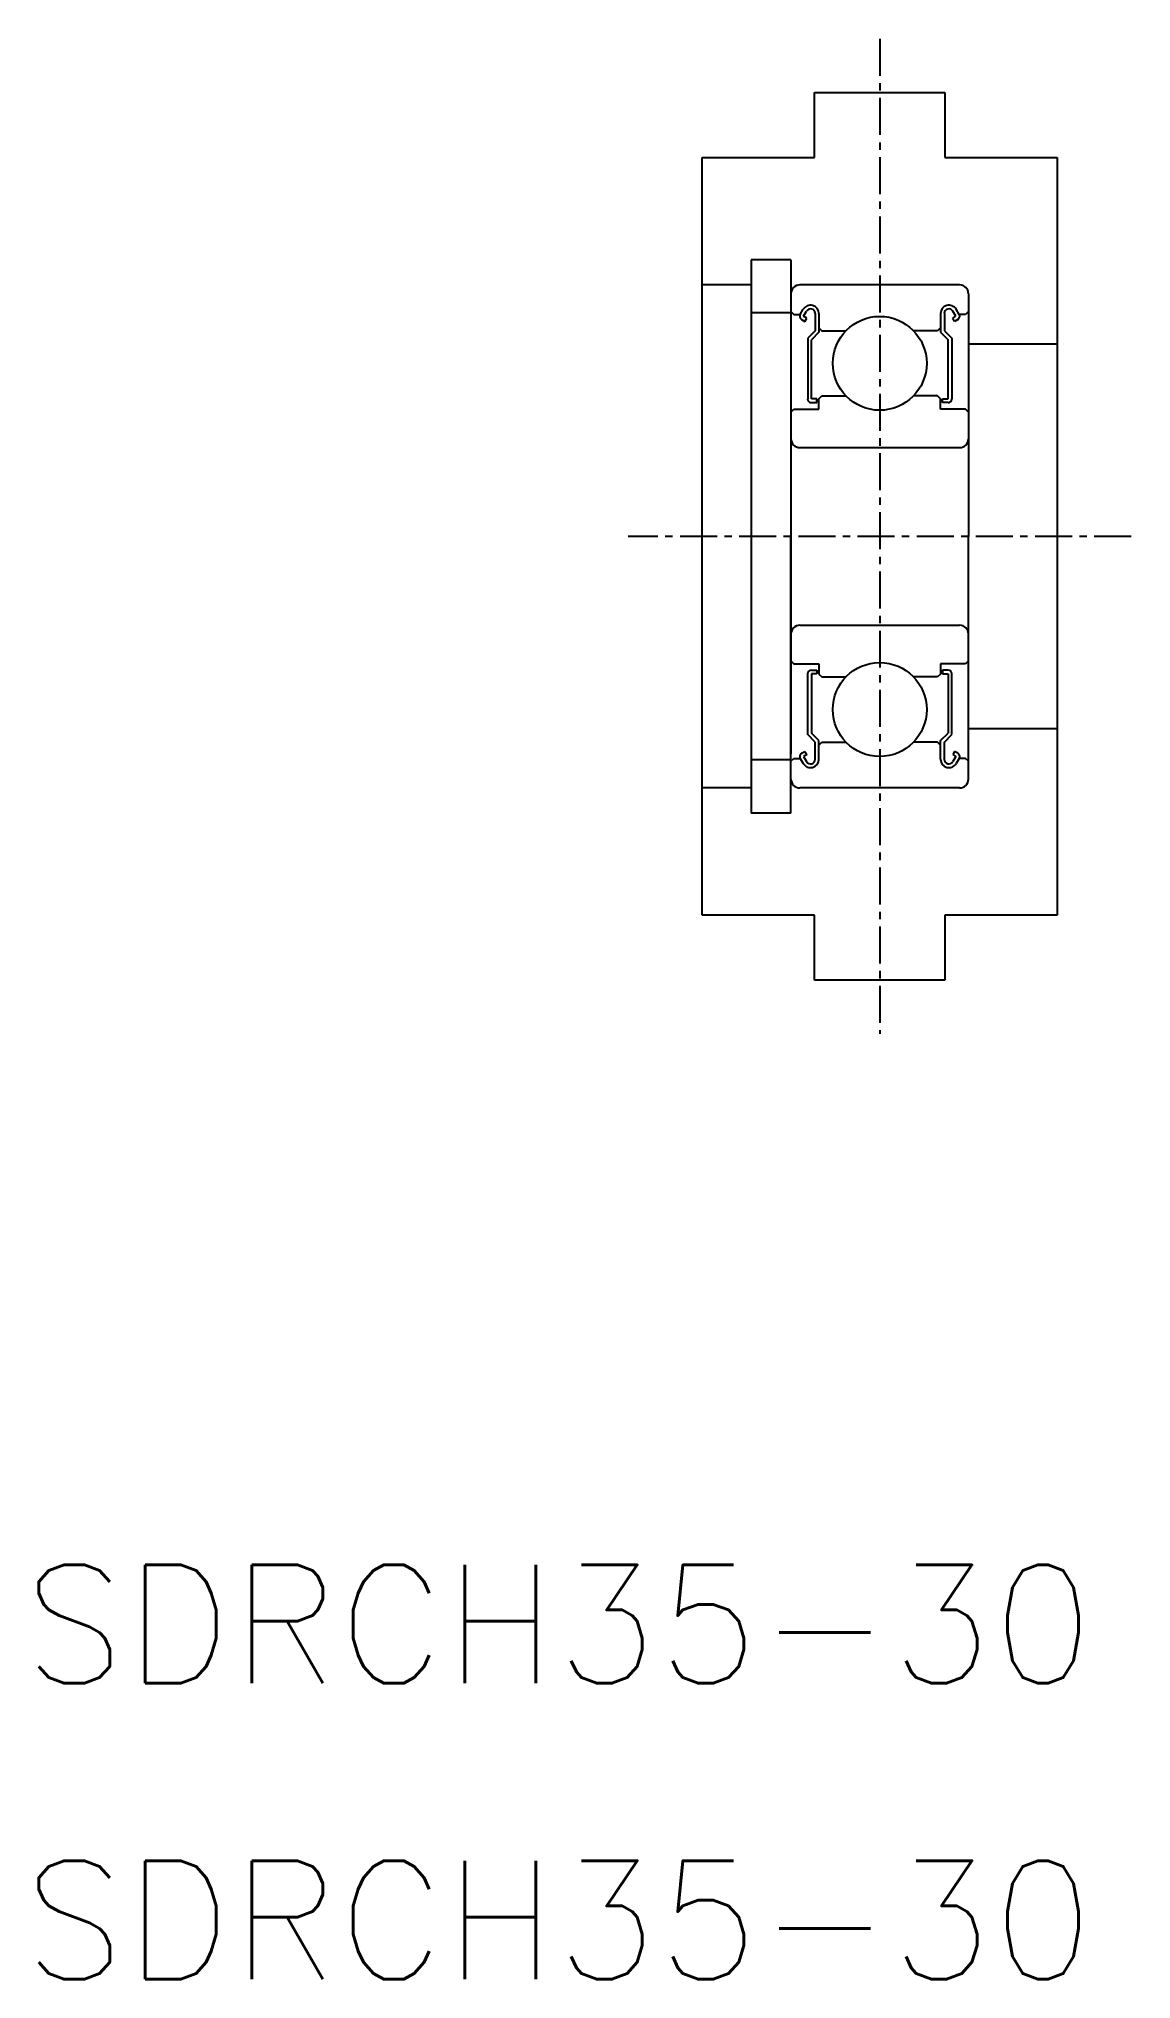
# Model space of a CAD drawing. Extents: x 0.5 to 37.4, y 0 to 65.6.
import ezdxf

# ---------------------------------------------------------------- set-up
doc = ezdxf.new("R2010")
doc.units = 0
doc.linetypes.add('CENTER', pattern=[2, 1.25, -0.25, 0.25, -0.25])
doc.layers.get('0').update_dxf_attribs({"linetype": 'CONTINUOUS'})
doc.layers.add('CENTER', color=1, linetype='CENTER')
doc.styles.get("Standard").update_dxf_attribs({"font": 'txt', "bigfont": 'BIGFONT'})

msp = doc.modelspace()

# ---------------------------------------------------------------- linework, layer by layer
at = {"color": 7, "linetype": 'CONTINUOUS'}
for p, q in [((26.737, 61.554, 28.578), (26.737, 63.754, 28.578)), ((26.737, 63.754, 28.578), (31.137, 63.754, 28.578)), ((31.137, 63.754, 28.578), (31.137, 61.554, 28.578)), ((22.937, 61.554, 28.578), (26.737, 61.554, 28.578)), ((22.937, 35.954, 28.578), (22.937, 61.554, 28.578)), ((31.137, 61.554, 28.578), (34.937, 61.554, 28.578)), ((34.937, 61.554, 28.578), (34.937, 35.954, 28.578)), ((24.589, 58.104), (24.589, 39.404)), ((25.939, 58.104), (24.589, 58.104)), ((25.939, 58.104), (25.939, 48.754)), ((24.589, 57.254), (22.937, 57.254)), ((31.639, 57.254), (26.239, 57.254)), ((26.253, 56.254), (26.355, 56.428)), ((31.625, 56.254), (31.522, 56.428)), ((31.939, 56.954), (31.939, 48.754)), ((25.939, 56.304), (24.589, 56.304)), ((25.939, 56.354), (26.039, 56.254)), ((25.939, 56.104), (25.939, 41.404)), ((25.939, 56.104), (25.939, 41.404)), ((26.039, 56.254), (26.253, 56.254)), ((26.298, 56.083), (26.407, 56.02)), ((26.361, 56.192), (26.464, 56.365)), ((26.47, 56.129), (26.361, 56.192)), ((26.407, 56.02), (26.47, 56.129)), ((26.755, 56.287), (26.755, 55.704)), ((26.88, 56.287), (26.88, 55.652)), ((26.88, 55.804), (26.98, 55.704)), ((30.997, 55.804), (30.897, 55.704)), ((30.997, 56.287), (30.997, 55.652)), ((31.123, 56.287), (31.123, 55.704)), ((31.407, 56.129), (31.516, 56.192)), ((31.47, 56.02), (31.407, 56.129)), ((31.516, 56.192), (31.414, 56.365)), ((31.579, 56.083), (31.47, 56.02)), ((31.839, 56.254), (31.625, 56.254)), ((31.939, 56.354), (31.839, 56.254)), ((26.755, 55.704), (26.504, 55.453)), ((26.504, 55.453), (26.504, 53.4)), ((26.88, 55.652), (26.629, 55.401)), ((26.629, 53.4), (26.629, 55.401)), ((26.98, 55.704), (27.794, 55.704)), ((30.897, 55.704), (30.083, 55.704)), ((30.997, 55.652), (31.248, 55.401)), ((31.123, 55.704), (31.374, 55.453)), ((31.248, 53.4), (31.248, 55.401)), ((31.374, 55.453), (31.374, 53.4)), ((34.937, 55.254, 28.578), (31.939, 55.254, 28.578)), ((26.818, 53.4), (26.629, 53.4)), ((26.629, 53.274), (26.818, 53.274)), ((26.818, 53.274), (26.818, 53.4)), ((26.88, 53.404), (26.98, 53.504)), ((26.88, 53.054), (26.88, 53.404)), ((26.98, 53.504), (27.794, 53.504)), ((30.897, 53.504), (30.083, 53.504)), ((30.997, 53.404), (30.897, 53.504)), ((30.997, 53.054), (30.997, 53.404)), ((31.06, 53.274), (31.06, 53.4)), ((31.06, 53.4), (31.248, 53.4)), ((31.248, 53.274), (31.06, 53.274)), ((25.939, 52.954), (26.039, 53.054)), ((26.039, 53.054), (26.88, 53.054)), ((31.839, 53.054), (30.997, 53.054)), ((31.939, 52.954), (31.839, 53.054)), ((26.239, 51.754), (31.639, 51.754)), ((27.589, 51.754), (27.589, 51.755)), ((28.939, 51.754), (28.939, 51.754)), ((25.939, 39.404), (25.939, 48.754)), ((31.939, 40.554), (31.939, 48.754)), ((26.239, 45.754), (31.639, 45.754)), ((25.939, 44.554), (26.039, 44.454)), ((26.039, 44.454), (26.88, 44.454)), ((26.504, 42.055), (26.504, 44.109)), ((26.629, 44.234), (26.818, 44.234)), ((26.629, 44.109), (26.629, 42.107)), ((26.818, 44.109), (26.629, 44.109)), ((26.818, 44.234), (26.818, 44.109)), ((26.88, 44.454), (26.88, 44.104)), ((26.88, 44.104), (26.98, 44.004)), ((26.98, 44.004), (27.794, 44.004)), ((30.897, 44.004), (30.083, 44.004)), ((30.997, 44.104), (30.897, 44.004)), ((31.839, 44.454), (30.997, 44.454)), ((30.997, 44.454), (30.997, 44.104)), ((31.06, 44.234), (31.06, 44.109)), ((31.248, 44.234), (31.06, 44.234)), ((31.06, 44.109), (31.248, 44.109)), ((31.248, 44.109), (31.248, 42.107)), ((31.374, 42.055), (31.374, 44.109)), ((31.939, 44.554), (31.839, 44.454)), ((26.755, 41.804), (26.504, 42.055)), ((26.88, 41.856), (26.629, 42.107)), ((30.997, 41.856), (31.248, 42.107)), ((31.123, 41.804), (31.374, 42.055)), ((34.937, 42.254, 28.578), (31.939, 42.254, 28.578)), ((26.298, 41.426), (26.407, 41.489)), ((26.47, 41.38), (26.361, 41.317)), ((26.361, 41.317), (26.464, 41.144)), ((26.407, 41.489), (26.47, 41.38)), ((26.755, 41.222), (26.755, 41.804)), ((26.88, 41.222), (26.88, 41.856)), ((26.88, 41.704), (26.98, 41.804)), ((26.98, 41.804), (27.794, 41.804)), ((30.897, 41.804), (30.083, 41.804)), ((30.997, 41.704), (30.897, 41.804)), ((30.997, 41.222), (30.997, 41.856)), ((31.123, 41.222), (31.123, 41.804)), ((31.47, 41.489), (31.407, 41.38)), ((31.407, 41.38), (31.516, 41.317)), ((31.516, 41.317), (31.414, 41.144)), ((31.579, 41.426), (31.47, 41.489)), ((25.939, 41.204), (24.589, 41.204)), ((25.939, 41.154), (26.039, 41.254)), ((26.039, 41.254), (26.253, 41.254)), ((26.253, 41.254), (26.355, 41.081)), ((31.625, 41.254), (31.522, 41.081)), ((31.839, 41.254), (31.625, 41.254)), ((31.939, 41.154), (31.839, 41.254)), ((24.589, 40.254), (22.937, 40.254)), ((31.639, 40.254), (26.239, 40.254)), ((25.939, 39.404), (24.589, 39.404)), ((26.737, 35.954, 28.578), (22.937, 35.954, 28.578)), ((26.737, 33.754, 28.578), (26.737, 35.954, 28.578)), ((34.937, 35.954, 28.578), (31.137, 35.954, 28.578)), ((31.137, 35.954, 28.578), (31.137, 33.754, 28.578)), ((31.137, 33.754, 28.578), (26.737, 33.754, 28.578))]:
    msp.add_line(p, q, dxfattribs=at)
for centre in [(28.939, 54.604), (28.939, 42.904)]:
    msp.add_circle(centre, 1.587, dxfattribs=at)
for centre, radius, start, end in [((26.239, 56.954), 0.3, 90, 180), ((31.639, 56.954), 0.3, 0, 90), ((26.599, 56.287), 0.282, 0, 150.00169), ((26.599, 56.287), 0.156, 0, 150.00191), ((31.278, 56.287), 0.282, 29.99831, 180), ((31.278, 56.287), 0.156, 29.99809, 180), ((26.361, 56.192), 0.126, 149.99264, 240.00259), ((31.516, 56.192), 0.126, 299.99741, 30.00736), ((26.629, 53.4), 0.126, 180.00005, 270.00003), ((31.248, 53.4), 0.126, 269.99997, 359.99995), ((26.239, 52.054), 0.3, 180, 270), ((31.639, 52.054), 0.3, 270, 0), ((26.239, 45.454), 0.3, 90, 180), ((31.639, 45.454), 0.3, 0, 90), ((26.629, 44.109), 0.126, 89.99997, 179.99995), ((31.248, 44.109), 0.126, 0.00005, 90.00003), ((26.361, 41.317), 0.126, 119.99741, 210.00736), ((31.516, 41.317), 0.126, 329.99264, 60.00259), ((26.599, 41.222), 0.282, 209.99831, 0), ((26.599, 41.222), 0.156, 209.99809, 0), ((31.278, 41.222), 0.282, 180, 330.00169), ((31.278, 41.222), 0.156, 180, 330.00191), ((26.239, 40.554), 0.3, 180, 270), ((31.639, 40.554), 0.3, 270, 0)]:
    msp.add_arc(centre, radius, start, end, dxfattribs=at)
at = {"layer": 'CENTER', "color": 1, "linetype": 'CENTER'}
for p, q in [((28.937, 65.569), (28.937, 31.94)), ((37.439, 48.754), (20.435, 48.754))]:
    msp.add_line(p, q, dxfattribs=at)

# ---------------------------------------------------------------- texts
at = {"color": 7, "linetype": 'CONTINUOUS'}
for p in [(0, 10), (0, 0)]:
    msp.add_text('SDRCH35-30', height=4, dxfattribs=at).set_placement(p)

doc.saveas('drawing.dxf')
